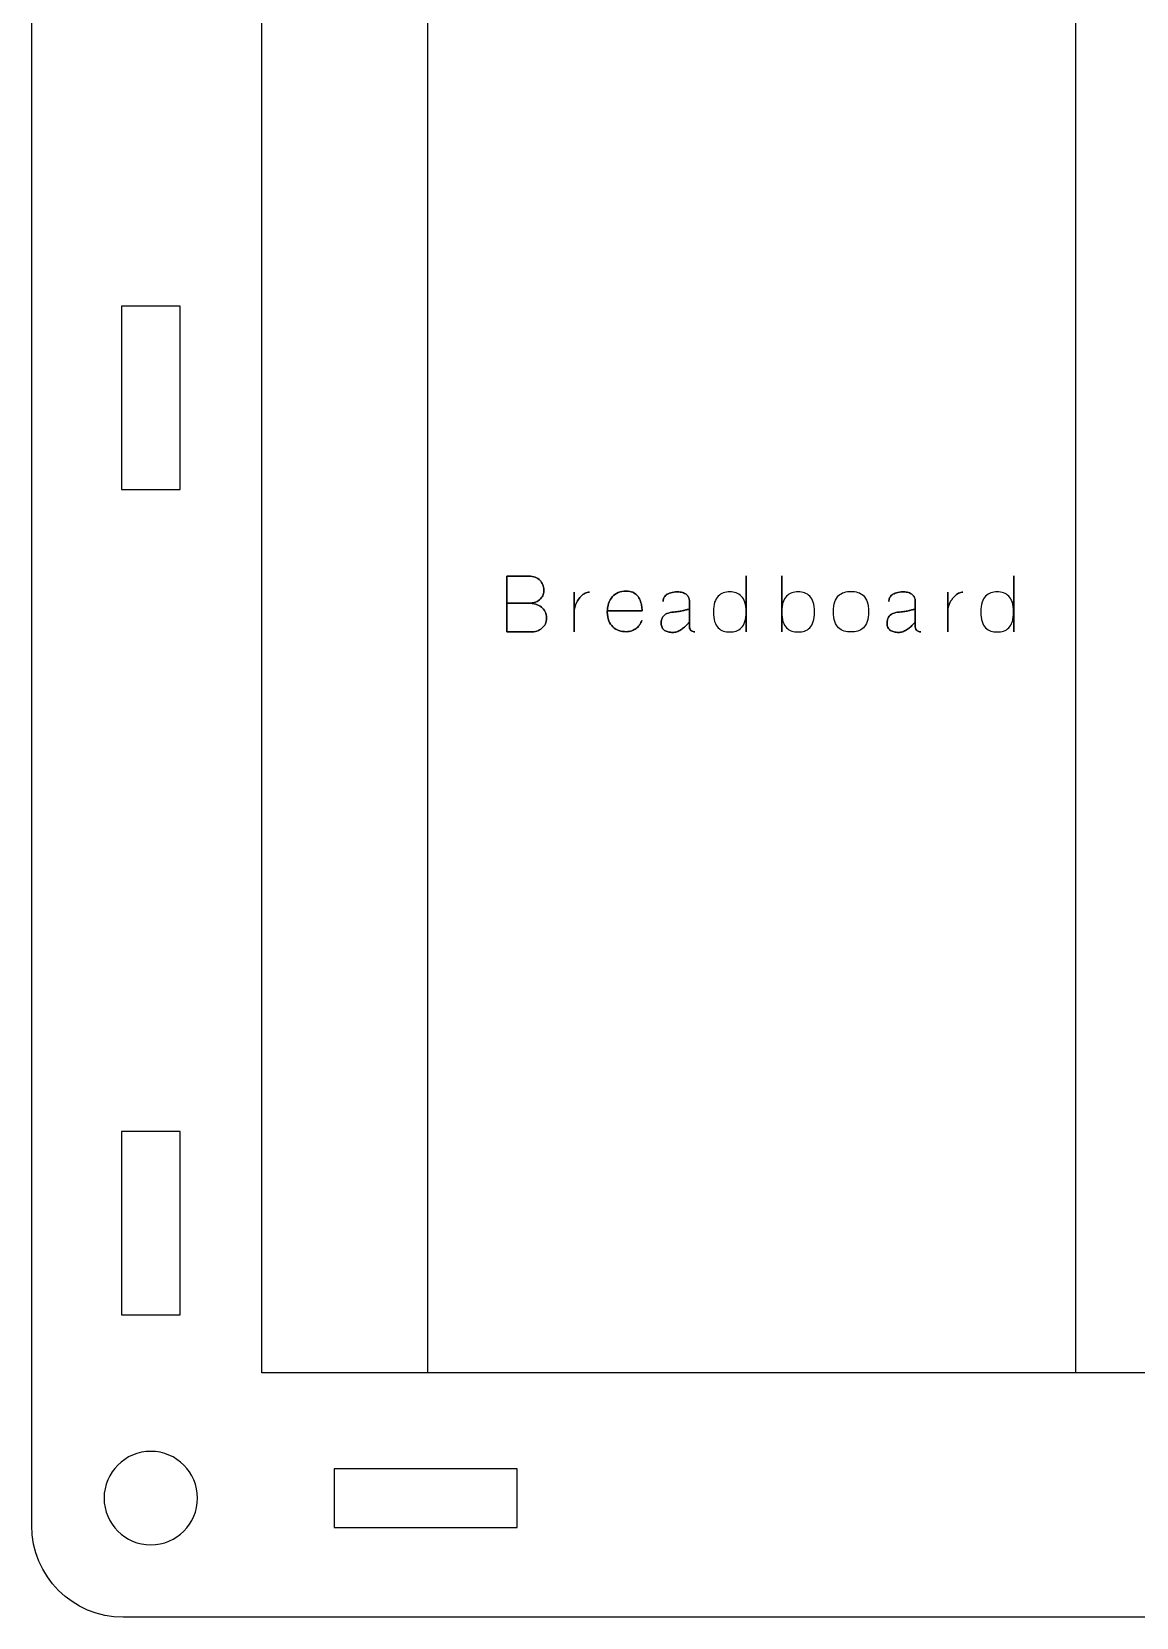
# Model space of a CAD drawing. Extents: x -1020 to 856, y -646 to 1108.
# Drawn here: x 328.5 to 388.8, y 835 to 921.5 of the extents above; entities that cross this region are included whole.
import ezdxf

# ---------------------------------------------------------------- set-up
doc = ezdxf.new("R2010")
doc.units = 0
doc.header["$MEASUREMENT"] = 0
doc.layers.add('LAYER_1', color=7, linetype='CONTINUOUS')

msp = doc.modelspace()

# ---------------------------------------------------------------- linework, layer by layer
at = {"layer": 'LAYER_1', "color": 250}
for points, knots in [([(581.5, 840), (581.5, 840), (581.5, 963), (581.5, 963), (581.5, 963), (581.5, 965.761), (579.261, 968), (576.5, 968), (576.5, 968), (576.5, 968), (333.5, 968), (333.5, 968), (333.5, 968), (330.739, 968), (328.5, 965.761), (328.5, 963), (328.5, 963), (328.5, 963), (328.5, 840), (328.5, 840), (328.5, 840), (328.5, 837.239), (330.739, 835), (333.5, 835), (333.5, 835), (333.5, 835), (576.5, 835), (576.5, 835), (576.5, 835), (579.261, 835), (581.5, 837.239), (581.5, 840)], [0, 0, 0, 0, 0.125, 0.125, 0.125, 0.125, 0.25, 0.25, 0.25, 0.25, 0.375, 0.375, 0.375, 0.375, 0.5, 0.5, 0.5, 0.5, 0.625, 0.625, 0.625, 0.625, 0.75, 0.75, 0.75, 0.75, 0.875, 0.875, 0.875, 0.875, 1, 1, 1, 1]), ([(333.4, 896.5), (333.4, 896.5), (333.4, 906.5), (333.4, 906.5), (333.4, 906.5), (333.4, 906.5), (336.6, 906.5), (336.6, 906.5), (336.6, 906.5), (336.6, 906.5), (336.6, 896.5), (336.6, 896.5), (336.6, 896.5), (336.6, 896.5), (333.4, 896.5), (333.4, 896.5)], [0, 0, 0, 0, 0.25, 0.25, 0.25, 0.25, 0.5, 0.5, 0.5, 0.5, 0.75, 0.75, 0.75, 0.75, 1, 1, 1, 1]), ([(333.4, 851.5), (333.4, 851.5), (333.4, 861.5), (333.4, 861.5), (333.4, 861.5), (333.4, 861.5), (336.6, 861.5), (336.6, 861.5), (336.6, 861.5), (336.6, 861.5), (336.6, 851.5), (336.6, 851.5), (336.6, 851.5), (336.6, 851.5), (333.4, 851.5), (333.4, 851.5)], [0, 0, 0, 0, 0.25, 0.25, 0.25, 0.25, 0.5, 0.5, 0.5, 0.5, 0.75, 0.75, 0.75, 0.75, 1, 1, 1, 1]), ([(335, 844.05), (336.4081, 844.05), (337.55, 842.9081), (337.55, 841.5), (337.55, 841.5), (337.55, 840.0919), (336.4081, 838.95), (335, 838.95), (335, 838.95), (333.5919, 838.95), (332.45, 840.0919), (332.45, 841.5), (332.45, 841.5), (332.45, 842.9081), (333.5919, 844.05), (335, 844.05)], [0, 0, 0, 0, 0.25, 0.25, 0.25, 0.25, 0.5, 0.5, 0.5, 0.5, 0.75, 0.75, 0.75, 0.75, 1, 1, 1, 1]), ([(345, 843.1), (345, 843.1), (355, 843.1), (355, 843.1), (355, 843.1), (355, 843.1), (355, 839.9), (355, 839.9), (355, 839.9), (355, 839.9), (345, 839.9), (345, 839.9), (345, 839.9), (345, 839.9), (345, 843.1), (345, 843.1)], [0, 0, 0, 0, 0.25, 0.25, 0.25, 0.25, 0.5, 0.5, 0.5, 0.5, 0.75, 0.75, 0.75, 0.75, 1, 1, 1, 1])]:
    msp.add_open_spline(points, degree=3, knots=knots, dxfattribs=at)
at = {"layer": 'LAYER_1', "color": 142}
for points, knots in [([(341.0512, 848.34), (341.0512, 848.34), (394.5066, 848.34), (394.5066, 848.34), (394.5066, 848.34), (394.5066, 848.34), (394.5066, 932.16), (394.5066, 932.16), (394.5066, 932.16), (394.5066, 932.16), (341.0512, 932.16), (341.0512, 932.16), (341.0512, 932.16), (341.0512, 932.16), (341.0512, 848.34), (341.0512, 848.34)], [0, 0, 0, 0, 0.25, 0.25, 0.25, 0.25, 0.5, 0.5, 0.5, 0.5, 0.75, 0.75, 0.75, 0.75, 1, 1, 1, 1]), ([(354.4332, 890.3066), (354.4332, 890.3066), (355.6058, 890.3066), (355.6058, 890.3066), (355.6058, 890.3066), (355.7582, 890.3073), (355.888, 890.3284), (355.9974, 890.3701), (355.9974, 890.3701), (356.1061, 890.411), (356.1942, 890.4667), (356.2627, 890.5366), (356.2627, 890.5366), (356.3311, 890.6064), (356.3805, 890.6854), (356.4116, 890.7729), (356.4116, 890.7729), (356.4419, 890.8597), (356.456, 890.95), (356.4525, 891.0431), (356.4525, 891.0431), (356.4482, 891.1363), (356.4285, 891.2266), (356.3932, 891.3148), (356.3932, 891.3148), (356.3586, 891.403), (356.3064, 891.4827), (356.238, 891.554), (356.238, 891.554), (356.1696, 891.6252), (356.0842, 891.6817), (355.9805, 891.7233), (355.9805, 891.7233), (355.8767, 891.7656), (355.7547, 891.7875), (355.6143, 891.7882), (355.6143, 891.7882), (355.6143, 891.7882), (354.4332, 891.7882), (354.4332, 891.7882), (354.4332, 891.7882), (354.4332, 891.7882), (354.4332, 888.736), (354.4332, 888.736), (354.4332, 888.736), (354.4332, 888.736), (355.7328, 888.736), (355.7328, 888.736), (355.7328, 888.736), (355.8542, 888.736), (355.9671, 888.7536), (356.0715, 888.7882), (356.0715, 888.7882), (356.1759, 888.8235), (356.2669, 888.8736), (356.3459, 888.9406), (356.3459, 888.9406), (356.4243, 889.0069), (356.4856, 889.0874), (356.5294, 889.1826), (356.5294, 889.1826), (356.5731, 889.2779), (356.5957, 889.3858), (356.5964, 889.5065), (356.5964, 889.5065), (356.5936, 889.6278), (356.5682, 889.7372), (356.5195, 889.8352), (356.5195, 889.8352), (356.4708, 889.9333), (356.4031, 890.0173), (356.3156, 890.0878), (356.3156, 890.0878), (356.2281, 890.1577), (356.1237, 890.212), (356.0037, 890.2494), (356.0037, 890.2494), (355.8838, 890.2868), (355.7512, 890.3058), (355.6058, 890.3066), (355.6058, 890.3066), (355.7512, 890.3058), (355.8838, 890.2868), (356.0037, 890.2494), (356.0037, 890.2494), (356.1237, 890.212), (356.2281, 890.1577), (356.3156, 890.0878), (356.3156, 890.0878), (356.4031, 890.0173), (356.4708, 889.9333), (356.5195, 889.8352), (356.5195, 889.8352), (356.5682, 889.7372), (356.5936, 889.6278), (356.5964, 889.5065), (356.5964, 889.5065), (356.5957, 889.3858), (356.5731, 889.2779), (356.5294, 889.1826), (356.5294, 889.1826), (356.4856, 889.0874), (356.4243, 889.0069), (356.3459, 888.9406), (356.3459, 888.9406), (356.2669, 888.8736), (356.1759, 888.8235), (356.0715, 888.7882), (356.0715, 888.7882), (355.9671, 888.7536), (355.8542, 888.736), (355.7328, 888.736), (355.7328, 888.736), (355.7328, 888.736), (354.4332, 888.736), (354.4332, 888.736), (354.4332, 888.736), (354.4332, 888.736), (354.4332, 891.7882), (354.4332, 891.7882), (354.4332, 891.7882), (354.4332, 891.7882), (355.6143, 891.7882), (355.6143, 891.7882), (355.6143, 891.7882), (355.7547, 891.7875), (355.8767, 891.7656), (355.9805, 891.7233), (355.9805, 891.7233), (356.0842, 891.6817), (356.1696, 891.6252), (356.238, 891.554), (356.238, 891.554), (356.3064, 891.4827), (356.3586, 891.403), (356.3932, 891.3148), (356.3932, 891.3148), (356.4285, 891.2266), (356.4482, 891.1363), (356.4525, 891.0431), (356.4525, 891.0431), (356.456, 890.95), (356.4419, 890.8597), (356.4116, 890.7729), (356.4116, 890.7729), (356.3805, 890.6854), (356.3311, 890.6064), (356.2627, 890.5366), (356.2627, 890.5366), (356.1942, 890.4667), (356.1061, 890.411), (355.9974, 890.3701), (355.9974, 890.3701), (355.888, 890.3284), (355.7582, 890.3073), (355.6058, 890.3066), (355.6058, 890.3066), (355.6058, 890.3066), (354.4332, 890.3066), (354.4332, 890.3066)], [0, 0, 0, 0, 0.025, 0.025, 0.025, 0.025, 0.05, 0.05, 0.05, 0.05, 0.075, 0.075, 0.075, 0.075, 0.1, 0.1, 0.1, 0.1, 0.125, 0.125, 0.125, 0.125, 0.15, 0.15, 0.15, 0.15, 0.175, 0.175, 0.175, 0.175, 0.2, 0.2, 0.2, 0.2, 0.225, 0.225, 0.225, 0.225, 0.25, 0.25, 0.25, 0.25, 0.275, 0.275, 0.275, 0.275, 0.3, 0.3, 0.3, 0.3, 0.325, 0.325, 0.325, 0.325, 0.35, 0.35, 0.35, 0.35, 0.375, 0.375, 0.375, 0.375, 0.4, 0.4, 0.4, 0.4, 0.425, 0.425, 0.425, 0.425, 0.45, 0.45, 0.45, 0.45, 0.475, 0.475, 0.475, 0.475, 0.5, 0.5, 0.5, 0.5, 0.525, 0.525, 0.525, 0.525, 0.55, 0.55, 0.55, 0.55, 0.575, 0.575, 0.575, 0.575, 0.6, 0.6, 0.6, 0.6, 0.625, 0.625, 0.625, 0.625, 0.65, 0.65, 0.65, 0.65, 0.675, 0.675, 0.675, 0.675, 0.7, 0.7, 0.7, 0.7, 0.725, 0.725, 0.725, 0.725, 0.75, 0.75, 0.75, 0.75, 0.775, 0.775, 0.775, 0.775, 0.8, 0.8, 0.8, 0.8, 0.825, 0.825, 0.825, 0.825, 0.85, 0.85, 0.85, 0.85, 0.875, 0.875, 0.875, 0.875, 0.9, 0.9, 0.9, 0.9, 0.925, 0.925, 0.925, 0.925, 0.95, 0.95, 0.95, 0.95, 0.975, 0.975, 0.975, 0.975, 1, 1, 1, 1]), ([(367.4929, 891.7967), (367.4929, 891.7967), (367.4929, 888.736), (367.4929, 888.736), (367.4929, 888.736), (367.4929, 888.736), (367.4929, 891.7967), (367.4929, 891.7967)], [0, 0, 0, 0, 0.5, 0.5, 0.5, 0.5, 1, 1, 1, 1]), ([(369.4275, 891.8009), (369.4275, 891.8009), (369.4275, 888.736), (369.4275, 888.736), (369.4275, 888.736), (369.4275, 888.736), (369.4275, 891.8009), (369.4275, 891.8009)], [0, 0, 0, 0, 0.5, 0.5, 0.5, 0.5, 1, 1, 1, 1]), ([(382.0893, 891.7967), (382.0893, 891.7967), (382.0893, 888.736), (382.0893, 888.736), (382.0893, 888.736), (382.0893, 888.736), (382.0893, 891.7967), (382.0893, 891.7967)], [0, 0, 0, 0, 0.5, 0.5, 0.5, 0.5, 1, 1, 1, 1]), ([(358.1077, 889.8451), (358.1056, 889.9432), (358.1204, 890.0427), (358.1514, 890.1429), (358.1514, 890.1429), (358.1825, 890.2431), (358.2255, 890.339), (358.2806, 890.4307), (358.2806, 890.4307), (358.3363, 890.5225), (358.3998, 890.6036), (358.4718, 890.6756), (358.4718, 890.6756), (358.543, 890.7475), (358.6192, 890.804), (358.6989, 890.8456), (358.6989, 890.8456), (358.7787, 890.8872), (358.8577, 890.9077), (358.9374, 890.9077), (358.9374, 890.9077), (358.8577, 890.9077), (358.7787, 890.8872), (358.6989, 890.8456), (358.6989, 890.8456), (358.6192, 890.804), (358.543, 890.7475), (358.4718, 890.6756), (358.4718, 890.6756), (358.3998, 890.6036), (358.3363, 890.5225), (358.2806, 890.4307), (358.2806, 890.4307), (358.2255, 890.339), (358.1825, 890.2431), (358.1514, 890.1429), (358.1514, 890.1429), (358.1204, 890.0427), (358.1056, 889.9432), (358.1077, 889.8451)], [0, 0, 0, 0, 0.1, 0.1, 0.1, 0.1, 0.2, 0.2, 0.2, 0.2, 0.3, 0.3, 0.3, 0.3, 0.4, 0.4, 0.4, 0.4, 0.5, 0.5, 0.5, 0.5, 0.6, 0.6, 0.6, 0.6, 0.7, 0.7, 0.7, 0.7, 0.8, 0.8, 0.8, 0.8, 0.9, 0.9, 0.9, 0.9, 1, 1, 1, 1]), ([(358.1077, 888.736), (358.1077, 888.736), (358.1077, 890.9077), (358.1077, 890.9077), (358.1077, 890.9077), (358.1077, 890.9077), (358.1077, 888.736), (358.1077, 888.736)], [0, 0, 0, 0, 0.5, 0.5, 0.5, 0.5, 1, 1, 1, 1]), ([(359.9153, 889.8959), (359.9153, 889.8959), (361.8076, 889.8959), (361.8076, 889.8959), (361.8076, 889.8959), (361.8083, 889.9912), (361.7999, 890.0878), (361.7829, 890.188), (361.7829, 890.188), (361.766, 890.2875), (361.7378, 890.3835), (361.699, 890.4759), (361.699, 890.4759), (361.6602, 890.5683), (361.6072, 890.6516), (361.5416, 890.7249), (361.5416, 890.7249), (361.4753, 890.799), (361.3935, 890.8576), (361.2961, 890.9006), (361.2961, 890.9006), (361.1987, 890.9437), (361.0823, 890.9662), (360.9483, 890.9669), (360.9483, 890.9669), (360.781, 890.9662), (360.6329, 890.9387), (360.5038, 890.8844), (360.5038, 890.8844), (360.3753, 890.8301), (360.2667, 890.7525), (360.1792, 890.6509), (360.1792, 890.6509), (360.091, 890.55), (360.024, 890.4279), (359.9788, 890.2868), (359.9788, 890.2868), (359.9337, 890.145), (359.9111, 889.9862), (359.9111, 889.8113), (359.9111, 889.8113), (359.9118, 889.6356), (359.94, 889.4804), (359.9936, 889.347), (359.9936, 889.347), (360.048, 889.2137), (360.1228, 889.1015), (360.2187, 889.0126), (360.2187, 889.0126), (360.314, 888.923), (360.424, 888.8559), (360.5489, 888.8122), (360.5489, 888.8122), (360.6731, 888.7685), (360.8064, 888.7487), (360.9483, 888.7529), (360.9483, 888.7529), (361.0618, 888.7572), (361.1627, 888.7755), (361.2509, 888.808), (361.2509, 888.808), (361.3391, 888.8411), (361.416, 888.882), (361.4817, 888.9314), (361.4817, 888.9314), (361.5466, 888.9808), (361.6009, 889.033), (361.6446, 889.0881), (361.6446, 889.0881), (361.6884, 889.1431), (361.7222, 889.1953), (361.7462, 889.2447), (361.7462, 889.2447), (361.7702, 889.2934), (361.785, 889.3343), (361.7907, 889.3668), (361.7907, 889.3668), (361.785, 889.3343), (361.7702, 889.2934), (361.7462, 889.2447), (361.7462, 889.2447), (361.7222, 889.1953), (361.6884, 889.1431), (361.6446, 889.0881), (361.6446, 889.0881), (361.6009, 889.033), (361.5466, 888.9808), (361.4817, 888.9314), (361.4817, 888.9314), (361.416, 888.882), (361.3391, 888.8411), (361.2509, 888.808), (361.2509, 888.808), (361.1627, 888.7755), (361.0618, 888.7572), (360.9483, 888.7529), (360.9483, 888.7529), (360.8064, 888.7487), (360.6731, 888.7685), (360.5489, 888.8122), (360.5489, 888.8122), (360.424, 888.8559), (360.314, 888.923), (360.2187, 889.0126), (360.2187, 889.0126), (360.1228, 889.1015), (360.048, 889.2137), (359.9936, 889.347), (359.9936, 889.347), (359.94, 889.4804), (359.9118, 889.6356), (359.9111, 889.8113), (359.9111, 889.8113), (359.9111, 889.9862), (359.9337, 890.145), (359.9788, 890.2868), (359.9788, 890.2868), (360.024, 890.4279), (360.091, 890.55), (360.1792, 890.6509), (360.1792, 890.6509), (360.2667, 890.7525), (360.3753, 890.8301), (360.5038, 890.8844), (360.5038, 890.8844), (360.6329, 890.9387), (360.781, 890.9662), (360.9483, 890.9669), (360.9483, 890.9669), (361.0823, 890.9662), (361.1987, 890.9437), (361.2961, 890.9006), (361.2961, 890.9006), (361.3935, 890.8576), (361.4753, 890.799), (361.5416, 890.7249), (361.5416, 890.7249), (361.6072, 890.6516), (361.6602, 890.5683), (361.699, 890.4759), (361.699, 890.4759), (361.7378, 890.3835), (361.766, 890.2875), (361.7829, 890.188), (361.7829, 890.188), (361.7999, 890.0878), (361.8083, 889.9912), (361.8076, 889.8959), (361.8076, 889.8959), (361.8076, 889.8959), (359.9153, 889.8959), (359.9153, 889.8959)], [0, 0, 0, 0, 0.0263158, 0.0263158, 0.0263158, 0.0263158, 0.0526316, 0.0526316, 0.0526316, 0.0526316, 0.0789474, 0.0789474, 0.0789474, 0.0789474, 0.1052632, 0.1052632, 0.1052632, 0.1052632, 0.1315789, 0.1315789, 0.1315789, 0.1315789, 0.1578947, 0.1578947, 0.1578947, 0.1578947, 0.1842105, 0.1842105, 0.1842105, 0.1842105, 0.2105263, 0.2105263, 0.2105263, 0.2105263, 0.2368421, 0.2368421, 0.2368421, 0.2368421, 0.2631579, 0.2631579, 0.2631579, 0.2631579, 0.2894737, 0.2894737, 0.2894737, 0.2894737, 0.3157895, 0.3157895, 0.3157895, 0.3157895, 0.3421053, 0.3421053, 0.3421053, 0.3421053, 0.3684211, 0.3684211, 0.3684211, 0.3684211, 0.3947368, 0.3947368, 0.3947368, 0.3947368, 0.4210526, 0.4210526, 0.4210526, 0.4210526, 0.4473684, 0.4473684, 0.4473684, 0.4473684, 0.4736842, 0.4736842, 0.4736842, 0.4736842, 0.5, 0.5, 0.5, 0.5, 0.5263158, 0.5263158, 0.5263158, 0.5263158, 0.5526316, 0.5526316, 0.5526316, 0.5526316, 0.5789474, 0.5789474, 0.5789474, 0.5789474, 0.6052632, 0.6052632, 0.6052632, 0.6052632, 0.6315789, 0.6315789, 0.6315789, 0.6315789, 0.6578947, 0.6578947, 0.6578947, 0.6578947, 0.6842105, 0.6842105, 0.6842105, 0.6842105, 0.7105263, 0.7105263, 0.7105263, 0.7105263, 0.7368421, 0.7368421, 0.7368421, 0.7368421, 0.7631579, 0.7631579, 0.7631579, 0.7631579, 0.7894737, 0.7894737, 0.7894737, 0.7894737, 0.8157895, 0.8157895, 0.8157895, 0.8157895, 0.8421053, 0.8421053, 0.8421053, 0.8421053, 0.8684211, 0.8684211, 0.8684211, 0.8684211, 0.8947368, 0.8947368, 0.8947368, 0.8947368, 0.9210526, 0.9210526, 0.9210526, 0.9210526, 0.9473684, 0.9473684, 0.9473684, 0.9473684, 0.9736842, 0.9736842, 0.9736842, 0.9736842, 1, 1, 1, 1]), ([(364.6947, 888.736), (364.694, 888.736), (364.6834, 888.7374), (364.6636, 888.7402), (364.6636, 888.7402), (364.6432, 888.7431), (364.6185, 888.7501), (364.5888, 888.76), (364.5888, 888.76), (364.5592, 888.7699), (364.5296, 888.7847), (364.5, 888.8044), (364.5, 888.8044), (364.4703, 888.8249), (364.4456, 888.8517), (364.4252, 888.8849), (364.4252, 888.8849), (364.4054, 888.9187), (364.3948, 888.9604), (364.3941, 889.0112), (364.3941, 889.0112), (364.3941, 889.0112), (364.3941, 890.4039), (364.3941, 890.4039), (364.3941, 890.4039), (364.3948, 890.4399), (364.3899, 890.4808), (364.38, 890.526), (364.38, 890.526), (364.3708, 890.5711), (364.3525, 890.6163), (364.3264, 890.6629), (364.3264, 890.6629), (364.3003, 890.7087), (364.2622, 890.7511), (364.2128, 890.7899), (364.2128, 890.7899), (364.1641, 890.8287), (364.0999, 890.8597), (364.0216, 890.8837), (364.0216, 890.8837), (363.9433, 890.9077), (363.8473, 890.9197), (363.7337, 890.9204), (363.7337, 890.9204), (363.5912, 890.9197), (363.4698, 890.9049), (363.3704, 890.8759), (363.3704, 890.8759), (363.2702, 890.847), (363.1897, 890.8075), (363.1277, 890.7581), (363.1277, 890.7581), (363.0663, 890.708), (363.0211, 890.6523), (362.9929, 890.5902), (362.9929, 890.5902), (362.964, 890.5274), (362.9499, 890.4625), (362.9506, 890.3955), (362.9506, 890.3955), (362.9499, 890.4625), (362.964, 890.5274), (362.9929, 890.5902), (362.9929, 890.5902), (363.0211, 890.6523), (363.0663, 890.708), (363.1277, 890.7581), (363.1277, 890.7581), (363.1897, 890.8075), (363.2702, 890.847), (363.3704, 890.8759), (363.3704, 890.8759), (363.4698, 890.9049), (363.5912, 890.9197), (363.7337, 890.9204), (363.7337, 890.9204), (363.8473, 890.9197), (363.9433, 890.9077), (364.0216, 890.8837), (364.0216, 890.8837), (364.0999, 890.8597), (364.1641, 890.8287), (364.2128, 890.7899), (364.2128, 890.7899), (364.2622, 890.7511), (364.3003, 890.7087), (364.3264, 890.6629), (364.3264, 890.6629), (364.3525, 890.6163), (364.3708, 890.5711), (364.38, 890.526), (364.38, 890.526), (364.3899, 890.4808), (364.3948, 890.4399), (364.3941, 890.4039), (364.3941, 890.4039), (364.3941, 890.4039), (364.3941, 889.0112), (364.3941, 889.0112), (364.3941, 889.0112), (364.3948, 888.9604), (364.4054, 888.9187), (364.4252, 888.8849), (364.4252, 888.8849), (364.4456, 888.8517), (364.4703, 888.8249), (364.5, 888.8044), (364.5, 888.8044), (364.5296, 888.7847), (364.5592, 888.7699), (364.5888, 888.76), (364.5888, 888.76), (364.6185, 888.7501), (364.6432, 888.7431), (364.6636, 888.7402), (364.6636, 888.7402), (364.6834, 888.7374), (364.694, 888.736), (364.6947, 888.736)], [0, 0, 0, 0, 0.0333333, 0.0333333, 0.0333333, 0.0333333, 0.0666667, 0.0666667, 0.0666667, 0.0666667, 0.1, 0.1, 0.1, 0.1, 0.1333333, 0.1333333, 0.1333333, 0.1333333, 0.1666667, 0.1666667, 0.1666667, 0.1666667, 0.2, 0.2, 0.2, 0.2, 0.2333333, 0.2333333, 0.2333333, 0.2333333, 0.2666667, 0.2666667, 0.2666667, 0.2666667, 0.3, 0.3, 0.3, 0.3, 0.3333333, 0.3333333, 0.3333333, 0.3333333, 0.3666667, 0.3666667, 0.3666667, 0.3666667, 0.4, 0.4, 0.4, 0.4, 0.4333333, 0.4333333, 0.4333333, 0.4333333, 0.4666667, 0.4666667, 0.4666667, 0.4666667, 0.5, 0.5, 0.5, 0.5, 0.5333333, 0.5333333, 0.5333333, 0.5333333, 0.5666667, 0.5666667, 0.5666667, 0.5666667, 0.6, 0.6, 0.6, 0.6, 0.6333333, 0.6333333, 0.6333333, 0.6333333, 0.6666667, 0.6666667, 0.6666667, 0.6666667, 0.7, 0.7, 0.7, 0.7, 0.7333333, 0.7333333, 0.7333333, 0.7333333, 0.7666667, 0.7666667, 0.7666667, 0.7666667, 0.8, 0.8, 0.8, 0.8, 0.8333333, 0.8333333, 0.8333333, 0.8333333, 0.8666667, 0.8666667, 0.8666667, 0.8666667, 0.9, 0.9, 0.9, 0.9, 0.9333333, 0.9333333, 0.9333333, 0.9333333, 0.9666667, 0.9666667, 0.9666667, 0.9666667, 1, 1, 1, 1]), ([(366.5912, 890.9204), (366.7147, 890.9211), (366.8304, 890.9042), (366.9384, 890.8689), (366.9384, 890.8689), (367.0463, 890.8336), (367.1416, 890.7743), (367.2241, 890.6918), (367.2241, 890.6918), (367.3067, 890.6092), (367.3709, 890.4971), (367.4174, 890.3559), (367.4174, 890.3559), (367.464, 890.2148), (367.488, 890.0392), (367.4887, 889.8282), (367.4887, 889.8282), (367.488, 889.6172), (367.464, 889.4416), (367.4174, 889.3004), (367.4174, 889.3004), (367.3709, 889.1593), (367.3067, 889.0471), (367.2241, 888.9646), (367.2241, 888.9646), (367.1416, 888.882), (367.0463, 888.8228), (366.9384, 888.7875), (366.9384, 888.7875), (366.8304, 888.7522), (366.7147, 888.7353), (366.5912, 888.736), (366.5912, 888.736), (366.4678, 888.7353), (366.352, 888.7522), (366.2448, 888.7875), (366.2448, 888.7875), (366.1368, 888.8228), (366.0423, 888.882), (365.9605, 888.9646), (365.9605, 888.9646), (365.8786, 889.0471), (365.8144, 889.1593), (365.7686, 889.3004), (365.7686, 889.3004), (365.722, 889.4416), (365.6987, 889.6172), (365.698, 889.8282), (365.698, 889.8282), (365.6987, 890.0392), (365.722, 890.2148), (365.7686, 890.3559), (365.7686, 890.3559), (365.8144, 890.4971), (365.8786, 890.6092), (365.9605, 890.6918), (365.9605, 890.6918), (366.0423, 890.7743), (366.1368, 890.8336), (366.2448, 890.8689), (366.2448, 890.8689), (366.352, 890.9042), (366.4678, 890.9211), (366.5912, 890.9204)], [0, 0, 0, 0, 0.0625, 0.0625, 0.0625, 0.0625, 0.125, 0.125, 0.125, 0.125, 0.1875, 0.1875, 0.1875, 0.1875, 0.25, 0.25, 0.25, 0.25, 0.3125, 0.3125, 0.3125, 0.3125, 0.375, 0.375, 0.375, 0.375, 0.4375, 0.4375, 0.4375, 0.4375, 0.5, 0.5, 0.5, 0.5, 0.5625, 0.5625, 0.5625, 0.5625, 0.625, 0.625, 0.625, 0.625, 0.6875, 0.6875, 0.6875, 0.6875, 0.75, 0.75, 0.75, 0.75, 0.8125, 0.8125, 0.8125, 0.8125, 0.875, 0.875, 0.875, 0.875, 0.9375, 0.9375, 0.9375, 0.9375, 1, 1, 1, 1]), ([(366.5912, 890.9204), (366.7147, 890.9211), (366.8304, 890.9042), (366.9384, 890.8689), (366.9384, 890.8689), (367.0463, 890.8336), (367.1416, 890.7743), (367.2241, 890.6918), (367.2241, 890.6918), (367.3067, 890.6092), (367.3709, 890.4971), (367.4174, 890.3559), (367.4174, 890.3559), (367.464, 890.2148), (367.488, 890.0392), (367.4887, 889.8282), (367.4887, 889.8282), (367.488, 889.6172), (367.464, 889.4416), (367.4174, 889.3004), (367.4174, 889.3004), (367.3709, 889.1593), (367.3067, 889.0471), (367.2241, 888.9646), (367.2241, 888.9646), (367.1416, 888.882), (367.0463, 888.8228), (366.9384, 888.7875), (366.9384, 888.7875), (366.8304, 888.7522), (366.7147, 888.7353), (366.5912, 888.736), (366.5912, 888.736), (366.4678, 888.7353), (366.352, 888.7522), (366.2448, 888.7875), (366.2448, 888.7875), (366.1368, 888.8228), (366.0423, 888.882), (365.9605, 888.9646), (365.9605, 888.9646), (365.8786, 889.0471), (365.8144, 889.1593), (365.7686, 889.3004), (365.7686, 889.3004), (365.722, 889.4416), (365.6987, 889.6172), (365.698, 889.8282), (365.698, 889.8282), (365.6987, 890.0392), (365.722, 890.2148), (365.7686, 890.3559), (365.7686, 890.3559), (365.8144, 890.4971), (365.8786, 890.6092), (365.9605, 890.6918), (365.9605, 890.6918), (366.0423, 890.7743), (366.1368, 890.8336), (366.2448, 890.8689), (366.2448, 890.8689), (366.352, 890.9042), (366.4678, 890.9211), (366.5912, 890.9204)], [0, 0, 0, 0, 0.0625, 0.0625, 0.0625, 0.0625, 0.125, 0.125, 0.125, 0.125, 0.1875, 0.1875, 0.1875, 0.1875, 0.25, 0.25, 0.25, 0.25, 0.3125, 0.3125, 0.3125, 0.3125, 0.375, 0.375, 0.375, 0.375, 0.4375, 0.4375, 0.4375, 0.4375, 0.5, 0.5, 0.5, 0.5, 0.5625, 0.5625, 0.5625, 0.5625, 0.625, 0.625, 0.625, 0.625, 0.6875, 0.6875, 0.6875, 0.6875, 0.75, 0.75, 0.75, 0.75, 0.8125, 0.8125, 0.8125, 0.8125, 0.875, 0.875, 0.875, 0.875, 0.9375, 0.9375, 0.9375, 0.9375, 1, 1, 1, 1]), ([(370.325, 890.9204), (370.4498, 890.9211), (370.5663, 890.9042), (370.6742, 890.8696), (370.6742, 890.8696), (370.7821, 890.8343), (370.8774, 890.7757), (370.9592, 890.6932), (370.9592, 890.6932), (371.0418, 890.6106), (371.1053, 890.4992), (371.1519, 890.3581), (371.1519, 890.3581), (371.1984, 890.2162), (371.2217, 890.0399), (371.2224, 889.8282), (371.2224, 889.8282), (371.2217, 889.6172), (371.1984, 889.4416), (371.1519, 889.3004), (371.1519, 889.3004), (371.1053, 889.1593), (371.0418, 889.0471), (370.9592, 888.9646), (370.9592, 888.9646), (370.8774, 888.882), (370.7821, 888.8228), (370.6742, 888.7875), (370.6742, 888.7875), (370.5663, 888.7522), (370.4498, 888.7353), (370.325, 888.736), (370.325, 888.736), (370.2001, 888.7353), (370.0837, 888.7522), (369.9757, 888.7875), (369.9757, 888.7875), (369.8678, 888.8228), (369.7725, 888.882), (369.6907, 888.9646), (369.6907, 888.9646), (369.6081, 889.0471), (369.5446, 889.1593), (369.498, 889.3004), (369.498, 889.3004), (369.4515, 889.4416), (369.4282, 889.6172), (369.4275, 889.8282), (369.4275, 889.8282), (369.4282, 890.0399), (369.4515, 890.2162), (369.498, 890.3581), (369.498, 890.3581), (369.5446, 890.4992), (369.6081, 890.6106), (369.6907, 890.6932), (369.6907, 890.6932), (369.7725, 890.7757), (369.8678, 890.8343), (369.9757, 890.8696), (369.9757, 890.8696), (370.0837, 890.9042), (370.2001, 890.9211), (370.325, 890.9204)], [0, 0, 0, 0, 0.0625, 0.0625, 0.0625, 0.0625, 0.125, 0.125, 0.125, 0.125, 0.1875, 0.1875, 0.1875, 0.1875, 0.25, 0.25, 0.25, 0.25, 0.3125, 0.3125, 0.3125, 0.3125, 0.375, 0.375, 0.375, 0.375, 0.4375, 0.4375, 0.4375, 0.4375, 0.5, 0.5, 0.5, 0.5, 0.5625, 0.5625, 0.5625, 0.5625, 0.625, 0.625, 0.625, 0.625, 0.6875, 0.6875, 0.6875, 0.6875, 0.75, 0.75, 0.75, 0.75, 0.8125, 0.8125, 0.8125, 0.8125, 0.875, 0.875, 0.875, 0.875, 0.9375, 0.9375, 0.9375, 0.9375, 1, 1, 1, 1]), ([(370.325, 890.9204), (370.4498, 890.9211), (370.5663, 890.9042), (370.6742, 890.8696), (370.6742, 890.8696), (370.7821, 890.8343), (370.8774, 890.7757), (370.9592, 890.6932), (370.9592, 890.6932), (371.0418, 890.6106), (371.1053, 890.4992), (371.1519, 890.3581), (371.1519, 890.3581), (371.1984, 890.2162), (371.2217, 890.0399), (371.2224, 889.8282), (371.2224, 889.8282), (371.2217, 889.6172), (371.1984, 889.4416), (371.1519, 889.3004), (371.1519, 889.3004), (371.1053, 889.1593), (371.0418, 889.0471), (370.9592, 888.9646), (370.9592, 888.9646), (370.8774, 888.882), (370.7821, 888.8228), (370.6742, 888.7875), (370.6742, 888.7875), (370.5663, 888.7522), (370.4498, 888.7353), (370.325, 888.736), (370.325, 888.736), (370.2001, 888.7353), (370.0837, 888.7522), (369.9757, 888.7875), (369.9757, 888.7875), (369.8678, 888.8228), (369.7725, 888.882), (369.6907, 888.9646), (369.6907, 888.9646), (369.6081, 889.0471), (369.5446, 889.1593), (369.498, 889.3004), (369.498, 889.3004), (369.4515, 889.4416), (369.4282, 889.6172), (369.4275, 889.8282), (369.4275, 889.8282), (369.4282, 890.0399), (369.4515, 890.2162), (369.498, 890.3581), (369.498, 890.3581), (369.5446, 890.4992), (369.6081, 890.6106), (369.6907, 890.6932), (369.6907, 890.6932), (369.7725, 890.7757), (369.8678, 890.8343), (369.9757, 890.8696), (369.9757, 890.8696), (370.0837, 890.9042), (370.2001, 890.9211), (370.325, 890.9204)], [0, 0, 0, 0, 0.0625, 0.0625, 0.0625, 0.0625, 0.125, 0.125, 0.125, 0.125, 0.1875, 0.1875, 0.1875, 0.1875, 0.25, 0.25, 0.25, 0.25, 0.3125, 0.3125, 0.3125, 0.3125, 0.375, 0.375, 0.375, 0.375, 0.4375, 0.4375, 0.4375, 0.4375, 0.5, 0.5, 0.5, 0.5, 0.5625, 0.5625, 0.5625, 0.5625, 0.625, 0.625, 0.625, 0.625, 0.6875, 0.6875, 0.6875, 0.6875, 0.75, 0.75, 0.75, 0.75, 0.8125, 0.8125, 0.8125, 0.8125, 0.875, 0.875, 0.875, 0.875, 0.9375, 0.9375, 0.9375, 0.9375, 1, 1, 1, 1]), ([(373.2079, 888.736), (373.3412, 888.7353), (373.4654, 888.7522), (373.5811, 888.7882), (373.5811, 888.7882), (373.6968, 888.8242), (373.7991, 888.8842), (373.8866, 888.9681), (373.8866, 888.9681), (373.9748, 889.0521), (374.0432, 889.1657), (374.0933, 889.3096), (374.0933, 889.3096), (374.1427, 889.4528), (374.1681, 889.6313), (374.1688, 889.8451), (374.1688, 889.8451), (374.1681, 890.0582), (374.1427, 890.236), (374.0933, 890.3785), (374.0933, 890.3785), (374.0432, 890.521), (373.9748, 890.6346), (373.8866, 890.7186), (373.8866, 890.7186), (373.7991, 890.8019), (373.6968, 890.8618), (373.5811, 890.8978), (373.5811, 890.8978), (373.4654, 890.9338), (373.3412, 890.9507), (373.2079, 890.95), (373.2079, 890.95), (373.0759, 890.9507), (372.9517, 890.9338), (372.836, 890.8978), (372.836, 890.8978), (372.7203, 890.8618), (372.6187, 890.8019), (372.5305, 890.7186), (372.5305, 890.7186), (372.4423, 890.6346), (372.3732, 890.521), (372.3231, 890.3785), (372.3231, 890.3785), (372.273, 890.236), (372.2476, 890.0582), (372.2469, 889.8451), (372.2469, 889.8451), (372.2476, 889.6313), (372.273, 889.4528), (372.3231, 889.3096), (372.3231, 889.3096), (372.3732, 889.1657), (372.4423, 889.0521), (372.5305, 888.9681), (372.5305, 888.9681), (372.6187, 888.8842), (372.7203, 888.8242), (372.836, 888.7882), (372.836, 888.7882), (372.9517, 888.7522), (373.0759, 888.7353), (373.2079, 888.736)], [0, 0, 0, 0, 0.0625, 0.0625, 0.0625, 0.0625, 0.125, 0.125, 0.125, 0.125, 0.1875, 0.1875, 0.1875, 0.1875, 0.25, 0.25, 0.25, 0.25, 0.3125, 0.3125, 0.3125, 0.3125, 0.375, 0.375, 0.375, 0.375, 0.4375, 0.4375, 0.4375, 0.4375, 0.5, 0.5, 0.5, 0.5, 0.5625, 0.5625, 0.5625, 0.5625, 0.625, 0.625, 0.625, 0.625, 0.6875, 0.6875, 0.6875, 0.6875, 0.75, 0.75, 0.75, 0.75, 0.8125, 0.8125, 0.8125, 0.8125, 0.875, 0.875, 0.875, 0.875, 0.9375, 0.9375, 0.9375, 0.9375, 1, 1, 1, 1]), ([(373.2079, 888.736), (373.3412, 888.7353), (373.4654, 888.7522), (373.5811, 888.7882), (373.5811, 888.7882), (373.6968, 888.8242), (373.7991, 888.8842), (373.8866, 888.9681), (373.8866, 888.9681), (373.9748, 889.0521), (374.0432, 889.1657), (374.0933, 889.3096), (374.0933, 889.3096), (374.1427, 889.4528), (374.1681, 889.6313), (374.1688, 889.8451), (374.1688, 889.8451), (374.1681, 890.0582), (374.1427, 890.236), (374.0933, 890.3785), (374.0933, 890.3785), (374.0432, 890.521), (373.9748, 890.6346), (373.8866, 890.7186), (373.8866, 890.7186), (373.7991, 890.8019), (373.6968, 890.8618), (373.5811, 890.8978), (373.5811, 890.8978), (373.4654, 890.9338), (373.3412, 890.9507), (373.2079, 890.95), (373.2079, 890.95), (373.0759, 890.9507), (372.9517, 890.9338), (372.836, 890.8978), (372.836, 890.8978), (372.7203, 890.8618), (372.6187, 890.8019), (372.5305, 890.7186), (372.5305, 890.7186), (372.4423, 890.6346), (372.3732, 890.521), (372.3231, 890.3785), (372.3231, 890.3785), (372.273, 890.236), (372.2476, 890.0582), (372.2469, 889.8451), (372.2469, 889.8451), (372.2476, 889.6313), (372.273, 889.4528), (372.3231, 889.3096), (372.3231, 889.3096), (372.3732, 889.1657), (372.4423, 889.0521), (372.5305, 888.9681), (372.5305, 888.9681), (372.6187, 888.8842), (372.7203, 888.8242), (372.836, 888.7882), (372.836, 888.7882), (372.9517, 888.7522), (373.0759, 888.7353), (373.2079, 888.736)], [0, 0, 0, 0, 0.0625, 0.0625, 0.0625, 0.0625, 0.125, 0.125, 0.125, 0.125, 0.1875, 0.1875, 0.1875, 0.1875, 0.25, 0.25, 0.25, 0.25, 0.3125, 0.3125, 0.3125, 0.3125, 0.375, 0.375, 0.375, 0.375, 0.4375, 0.4375, 0.4375, 0.4375, 0.5, 0.5, 0.5, 0.5, 0.5625, 0.5625, 0.5625, 0.5625, 0.625, 0.625, 0.625, 0.625, 0.6875, 0.6875, 0.6875, 0.6875, 0.75, 0.75, 0.75, 0.75, 0.8125, 0.8125, 0.8125, 0.8125, 0.875, 0.875, 0.875, 0.875, 0.9375, 0.9375, 0.9375, 0.9375, 1, 1, 1, 1]), ([(377.0178, 888.736), (377.0171, 888.736), (377.0065, 888.7374), (376.9867, 888.7402), (376.9867, 888.7402), (376.9663, 888.7431), (376.9416, 888.7501), (376.9119, 888.76), (376.9119, 888.76), (376.8823, 888.7699), (376.8527, 888.7847), (376.8231, 888.8044), (376.8231, 888.8044), (376.7934, 888.8249), (376.7687, 888.8517), (376.7483, 888.8849), (376.7483, 888.8849), (376.7285, 888.9187), (376.7179, 888.9604), (376.7172, 889.0112), (376.7172, 889.0112), (376.7172, 889.0112), (376.7172, 890.4039), (376.7172, 890.4039), (376.7172, 890.4039), (376.7179, 890.4399), (376.713, 890.4808), (376.7031, 890.526), (376.7031, 890.526), (376.6939, 890.5711), (376.6756, 890.6163), (376.6495, 890.6629), (376.6495, 890.6629), (376.6234, 890.7087), (376.5853, 890.7511), (376.5359, 890.7899), (376.5359, 890.7899), (376.4872, 890.8287), (376.423, 890.8597), (376.3447, 890.8837), (376.3447, 890.8837), (376.2664, 890.9077), (376.1704, 890.9197), (376.0568, 890.9204), (376.0568, 890.9204), (375.9143, 890.9197), (375.7929, 890.9049), (375.6935, 890.8759), (375.6935, 890.8759), (375.5933, 890.847), (375.5128, 890.8075), (375.4508, 890.7581), (375.4508, 890.7581), (375.3894, 890.708), (375.3442, 890.6523), (375.316, 890.5902), (375.316, 890.5902), (375.2871, 890.5274), (375.273, 890.4625), (375.2737, 890.3955), (375.2737, 890.3955), (375.273, 890.4625), (375.2871, 890.5274), (375.316, 890.5902), (375.316, 890.5902), (375.3442, 890.6523), (375.3894, 890.708), (375.4508, 890.7581), (375.4508, 890.7581), (375.5128, 890.8075), (375.5933, 890.847), (375.6935, 890.8759), (375.6935, 890.8759), (375.7929, 890.9049), (375.9143, 890.9197), (376.0568, 890.9204), (376.0568, 890.9204), (376.1704, 890.9197), (376.2664, 890.9077), (376.3447, 890.8837), (376.3447, 890.8837), (376.423, 890.8597), (376.4872, 890.8287), (376.5359, 890.7899), (376.5359, 890.7899), (376.5853, 890.7511), (376.6234, 890.7087), (376.6495, 890.6629), (376.6495, 890.6629), (376.6756, 890.6163), (376.6939, 890.5711), (376.7031, 890.526), (376.7031, 890.526), (376.713, 890.4808), (376.7179, 890.4399), (376.7172, 890.4039), (376.7172, 890.4039), (376.7172, 890.4039), (376.7172, 889.0112), (376.7172, 889.0112), (376.7172, 889.0112), (376.7179, 888.9604), (376.7285, 888.9187), (376.7483, 888.8849), (376.7483, 888.8849), (376.7687, 888.8517), (376.7934, 888.8249), (376.8231, 888.8044), (376.8231, 888.8044), (376.8527, 888.7847), (376.8823, 888.7699), (376.9119, 888.76), (376.9119, 888.76), (376.9416, 888.7501), (376.9663, 888.7431), (376.9867, 888.7402), (376.9867, 888.7402), (377.0065, 888.7374), (377.0171, 888.736), (377.0178, 888.736)], [0, 0, 0, 0, 0.0333333, 0.0333333, 0.0333333, 0.0333333, 0.0666667, 0.0666667, 0.0666667, 0.0666667, 0.1, 0.1, 0.1, 0.1, 0.1333333, 0.1333333, 0.1333333, 0.1333333, 0.1666667, 0.1666667, 0.1666667, 0.1666667, 0.2, 0.2, 0.2, 0.2, 0.2333333, 0.2333333, 0.2333333, 0.2333333, 0.2666667, 0.2666667, 0.2666667, 0.2666667, 0.3, 0.3, 0.3, 0.3, 0.3333333, 0.3333333, 0.3333333, 0.3333333, 0.3666667, 0.3666667, 0.3666667, 0.3666667, 0.4, 0.4, 0.4, 0.4, 0.4333333, 0.4333333, 0.4333333, 0.4333333, 0.4666667, 0.4666667, 0.4666667, 0.4666667, 0.5, 0.5, 0.5, 0.5, 0.5333333, 0.5333333, 0.5333333, 0.5333333, 0.5666667, 0.5666667, 0.5666667, 0.5666667, 0.6, 0.6, 0.6, 0.6, 0.6333333, 0.6333333, 0.6333333, 0.6333333, 0.6666667, 0.6666667, 0.6666667, 0.6666667, 0.7, 0.7, 0.7, 0.7, 0.7333333, 0.7333333, 0.7333333, 0.7333333, 0.7666667, 0.7666667, 0.7666667, 0.7666667, 0.8, 0.8, 0.8, 0.8, 0.8333333, 0.8333333, 0.8333333, 0.8333333, 0.8666667, 0.8666667, 0.8666667, 0.8666667, 0.9, 0.9, 0.9, 0.9, 0.9333333, 0.9333333, 0.9333333, 0.9333333, 0.9666667, 0.9666667, 0.9666667, 0.9666667, 1, 1, 1, 1]), ([(378.491, 889.8451), (378.4889, 889.9432), (378.5037, 890.0427), (378.5347, 890.1429), (378.5347, 890.1429), (378.5658, 890.2431), (378.6088, 890.339), (378.6639, 890.4307), (378.6639, 890.4307), (378.7196, 890.5225), (378.7831, 890.6036), (378.8551, 890.6756), (378.8551, 890.6756), (378.9263, 890.7475), (379.0025, 890.804), (379.0822, 890.8456), (379.0822, 890.8456), (379.162, 890.8872), (379.241, 890.9077), (379.3207, 890.9077), (379.3207, 890.9077), (379.241, 890.9077), (379.162, 890.8872), (379.0822, 890.8456), (379.0822, 890.8456), (379.0025, 890.804), (378.9263, 890.7475), (378.8551, 890.6756), (378.8551, 890.6756), (378.7831, 890.6036), (378.7196, 890.5225), (378.6639, 890.4307), (378.6639, 890.4307), (378.6088, 890.339), (378.5658, 890.2431), (378.5347, 890.1429), (378.5347, 890.1429), (378.5037, 890.0427), (378.4889, 889.9432), (378.491, 889.8451)], [0, 0, 0, 0, 0.1, 0.1, 0.1, 0.1, 0.2, 0.2, 0.2, 0.2, 0.3, 0.3, 0.3, 0.3, 0.4, 0.4, 0.4, 0.4, 0.5, 0.5, 0.5, 0.5, 0.6, 0.6, 0.6, 0.6, 0.7, 0.7, 0.7, 0.7, 0.8, 0.8, 0.8, 0.8, 0.9, 0.9, 0.9, 0.9, 1, 1, 1, 1]), ([(378.491, 888.736), (378.491, 888.736), (378.491, 890.9077), (378.491, 890.9077), (378.491, 890.9077), (378.491, 890.9077), (378.491, 888.736), (378.491, 888.736)], [0, 0, 0, 0, 0.5, 0.5, 0.5, 0.5, 1, 1, 1, 1]), ([(381.1876, 890.9204), (381.3111, 890.9211), (381.4268, 890.9042), (381.5348, 890.8689), (381.5348, 890.8689), (381.6427, 890.8336), (381.738, 890.7743), (381.8205, 890.6918), (381.8205, 890.6918), (381.9031, 890.6092), (381.9673, 890.4971), (382.0138, 890.3559), (382.0138, 890.3559), (382.0604, 890.2148), (382.0844, 890.0392), (382.0851, 889.8282), (382.0851, 889.8282), (382.0844, 889.6172), (382.0604, 889.4416), (382.0138, 889.3004), (382.0138, 889.3004), (381.9673, 889.1593), (381.9031, 889.0471), (381.8205, 888.9646), (381.8205, 888.9646), (381.738, 888.882), (381.6427, 888.8228), (381.5348, 888.7875), (381.5348, 888.7875), (381.4268, 888.7522), (381.3111, 888.7353), (381.1876, 888.736), (381.1876, 888.736), (381.0642, 888.7353), (380.9484, 888.7522), (380.8412, 888.7875), (380.8412, 888.7875), (380.7332, 888.8228), (380.6387, 888.882), (380.5569, 888.9646), (380.5569, 888.9646), (380.475, 889.0471), (380.4108, 889.1593), (380.365, 889.3004), (380.365, 889.3004), (380.3184, 889.4416), (380.2951, 889.6172), (380.2944, 889.8282), (380.2944, 889.8282), (380.2951, 890.0392), (380.3184, 890.2148), (380.365, 890.3559), (380.365, 890.3559), (380.4108, 890.4971), (380.475, 890.6092), (380.5569, 890.6918), (380.5569, 890.6918), (380.6387, 890.7743), (380.7332, 890.8336), (380.8412, 890.8689), (380.8412, 890.8689), (380.9484, 890.9042), (381.0642, 890.9211), (381.1876, 890.9204)], [0, 0, 0, 0, 0.0625, 0.0625, 0.0625, 0.0625, 0.125, 0.125, 0.125, 0.125, 0.1875, 0.1875, 0.1875, 0.1875, 0.25, 0.25, 0.25, 0.25, 0.3125, 0.3125, 0.3125, 0.3125, 0.375, 0.375, 0.375, 0.375, 0.4375, 0.4375, 0.4375, 0.4375, 0.5, 0.5, 0.5, 0.5, 0.5625, 0.5625, 0.5625, 0.5625, 0.625, 0.625, 0.625, 0.625, 0.6875, 0.6875, 0.6875, 0.6875, 0.75, 0.75, 0.75, 0.75, 0.8125, 0.8125, 0.8125, 0.8125, 0.875, 0.875, 0.875, 0.875, 0.9375, 0.9375, 0.9375, 0.9375, 1, 1, 1, 1]), ([(381.1876, 890.9204), (381.3111, 890.9211), (381.4268, 890.9042), (381.5348, 890.8689), (381.5348, 890.8689), (381.6427, 890.8336), (381.738, 890.7743), (381.8205, 890.6918), (381.8205, 890.6918), (381.9031, 890.6092), (381.9673, 890.4971), (382.0138, 890.3559), (382.0138, 890.3559), (382.0604, 890.2148), (382.0844, 890.0392), (382.0851, 889.8282), (382.0851, 889.8282), (382.0844, 889.6172), (382.0604, 889.4416), (382.0138, 889.3004), (382.0138, 889.3004), (381.9673, 889.1593), (381.9031, 889.0471), (381.8205, 888.9646), (381.8205, 888.9646), (381.738, 888.882), (381.6427, 888.8228), (381.5348, 888.7875), (381.5348, 888.7875), (381.4268, 888.7522), (381.3111, 888.7353), (381.1876, 888.736), (381.1876, 888.736), (381.0642, 888.7353), (380.9484, 888.7522), (380.8412, 888.7875), (380.8412, 888.7875), (380.7332, 888.8228), (380.6387, 888.882), (380.5569, 888.9646), (380.5569, 888.9646), (380.475, 889.0471), (380.4108, 889.1593), (380.365, 889.3004), (380.365, 889.3004), (380.3184, 889.4416), (380.2951, 889.6172), (380.2944, 889.8282), (380.2944, 889.8282), (380.2951, 890.0392), (380.3184, 890.2148), (380.365, 890.3559), (380.365, 890.3559), (380.4108, 890.4971), (380.475, 890.6092), (380.5569, 890.6918), (380.5569, 890.6918), (380.6387, 890.7743), (380.7332, 890.8336), (380.8412, 890.8689), (380.8412, 890.8689), (380.9484, 890.9042), (381.0642, 890.9211), (381.1876, 890.9204)], [0, 0, 0, 0, 0.0625, 0.0625, 0.0625, 0.0625, 0.125, 0.125, 0.125, 0.125, 0.1875, 0.1875, 0.1875, 0.1875, 0.25, 0.25, 0.25, 0.25, 0.3125, 0.3125, 0.3125, 0.3125, 0.375, 0.375, 0.375, 0.375, 0.4375, 0.4375, 0.4375, 0.4375, 0.5, 0.5, 0.5, 0.5, 0.5625, 0.5625, 0.5625, 0.5625, 0.625, 0.625, 0.625, 0.625, 0.6875, 0.6875, 0.6875, 0.6875, 0.75, 0.75, 0.75, 0.75, 0.8125, 0.8125, 0.8125, 0.8125, 0.875, 0.875, 0.875, 0.875, 0.9375, 0.9375, 0.9375, 0.9375, 1, 1, 1, 1]), ([(364.3941, 889.2906), (364.368, 889.2532), (364.3313, 889.2094), (364.2841, 889.1593), (364.2841, 889.1593), (364.2368, 889.1085), (364.1817, 889.057), (364.119, 889.0041), (364.119, 889.0041), (364.0562, 888.9512), (363.9891, 888.9018), (363.9179, 888.8566), (363.9179, 888.8566), (363.8466, 888.8115), (363.7739, 888.7755), (363.6999, 888.7487), (363.6999, 888.7487), (363.6258, 888.7219), (363.5538, 888.7092), (363.484, 888.7106), (363.484, 888.7106), (363.3958, 888.7134), (363.3132, 888.7233), (363.237, 888.7409), (363.237, 888.7409), (363.1608, 888.7593), (363.0945, 888.7868), (363.0366, 888.8256), (363.0366, 888.8256), (362.9795, 888.8637), (362.9343, 888.9152), (362.9026, 888.9801), (362.9026, 888.9801), (362.8701, 889.045), (362.8539, 889.1262), (362.8532, 889.2228), (362.8532, 889.2228), (362.8532, 889.3534), (362.8793, 889.4606), (362.9315, 889.5446), (362.9315, 889.5446), (362.983, 889.6278), (363.0599, 889.692), (363.1615, 889.7365), (363.1615, 889.7365), (363.2638, 889.7816), (363.3894, 889.8106), (363.539, 889.824), (363.539, 889.824), (363.6498, 889.8345), (363.7464, 889.8465), (363.8304, 889.8599), (363.8304, 889.8599), (363.9143, 889.8733), (363.9884, 889.8875), (364.054, 889.9023), (364.054, 889.9023), (364.119, 889.9171), (364.1789, 889.9326), (364.234, 889.9481), (364.234, 889.9481), (364.2883, 889.963), (364.3419, 889.9785), (364.3941, 889.9933), (364.3941, 889.9933), (364.3419, 889.9785), (364.2883, 889.963), (364.234, 889.9481), (364.234, 889.9481), (364.1789, 889.9326), (364.119, 889.9171), (364.054, 889.9023), (364.054, 889.9023), (363.9884, 889.8875), (363.9143, 889.8733), (363.8304, 889.8599), (363.8304, 889.8599), (363.7464, 889.8465), (363.6498, 889.8345), (363.539, 889.824), (363.539, 889.824), (363.3894, 889.8106), (363.2638, 889.7816), (363.1615, 889.7365), (363.1615, 889.7365), (363.0599, 889.692), (362.983, 889.6278), (362.9315, 889.5446), (362.9315, 889.5446), (362.8793, 889.4606), (362.8532, 889.3534), (362.8532, 889.2228), (362.8532, 889.2228), (362.8539, 889.1262), (362.8701, 889.045), (362.9026, 888.9801), (362.9026, 888.9801), (362.9343, 888.9152), (362.9795, 888.8637), (363.0366, 888.8256), (363.0366, 888.8256), (363.0945, 888.7868), (363.1608, 888.7593), (363.237, 888.7409), (363.237, 888.7409), (363.3132, 888.7233), (363.3958, 888.7134), (363.484, 888.7106), (363.484, 888.7106), (363.5538, 888.7092), (363.6258, 888.7219), (363.6999, 888.7487), (363.6999, 888.7487), (363.7739, 888.7755), (363.8466, 888.8115), (363.9179, 888.8566), (363.9179, 888.8566), (363.9891, 888.9018), (364.0562, 888.9512), (364.119, 889.0041), (364.119, 889.0041), (364.1817, 889.057), (364.2368, 889.1085), (364.2841, 889.1593), (364.2841, 889.1593), (364.3313, 889.2094), (364.368, 889.2532), (364.3941, 889.2906)], [0, 0, 0, 0, 0.03125, 0.03125, 0.03125, 0.03125, 0.0625, 0.0625, 0.0625, 0.0625, 0.09375, 0.09375, 0.09375, 0.09375, 0.125, 0.125, 0.125, 0.125, 0.15625, 0.15625, 0.15625, 0.15625, 0.1875, 0.1875, 0.1875, 0.1875, 0.21875, 0.21875, 0.21875, 0.21875, 0.25, 0.25, 0.25, 0.25, 0.28125, 0.28125, 0.28125, 0.28125, 0.3125, 0.3125, 0.3125, 0.3125, 0.34375, 0.34375, 0.34375, 0.34375, 0.375, 0.375, 0.375, 0.375, 0.40625, 0.40625, 0.40625, 0.40625, 0.4375, 0.4375, 0.4375, 0.4375, 0.46875, 0.46875, 0.46875, 0.46875, 0.5, 0.5, 0.5, 0.5, 0.53125, 0.53125, 0.53125, 0.53125, 0.5625, 0.5625, 0.5625, 0.5625, 0.59375, 0.59375, 0.59375, 0.59375, 0.625, 0.625, 0.625, 0.625, 0.65625, 0.65625, 0.65625, 0.65625, 0.6875, 0.6875, 0.6875, 0.6875, 0.71875, 0.71875, 0.71875, 0.71875, 0.75, 0.75, 0.75, 0.75, 0.78125, 0.78125, 0.78125, 0.78125, 0.8125, 0.8125, 0.8125, 0.8125, 0.84375, 0.84375, 0.84375, 0.84375, 0.875, 0.875, 0.875, 0.875, 0.90625, 0.90625, 0.90625, 0.90625, 0.9375, 0.9375, 0.9375, 0.9375, 0.96875, 0.96875, 0.96875, 0.96875, 1, 1, 1, 1]), ([(376.7172, 889.2906), (376.6911, 889.2532), (376.6544, 889.2094), (376.6072, 889.1593), (376.6072, 889.1593), (376.5599, 889.1085), (376.5048, 889.057), (376.4421, 889.0041), (376.4421, 889.0041), (376.3793, 888.9512), (376.3122, 888.9018), (376.241, 888.8566), (376.241, 888.8566), (376.1697, 888.8115), (376.097, 888.7755), (376.023, 888.7487), (376.023, 888.7487), (375.9489, 888.7219), (375.8769, 888.7092), (375.8071, 888.7106), (375.8071, 888.7106), (375.7189, 888.7134), (375.6363, 888.7233), (375.5601, 888.7409), (375.5601, 888.7409), (375.4839, 888.7593), (375.4176, 888.7868), (375.3597, 888.8256), (375.3597, 888.8256), (375.3026, 888.8637), (375.2574, 888.9152), (375.2257, 888.9801), (375.2257, 888.9801), (375.1932, 889.045), (375.177, 889.1262), (375.1763, 889.2228), (375.1763, 889.2228), (375.1763, 889.3534), (375.2024, 889.4606), (375.2546, 889.5446), (375.2546, 889.5446), (375.3061, 889.6278), (375.383, 889.692), (375.4846, 889.7365), (375.4846, 889.7365), (375.5869, 889.7816), (375.7125, 889.8106), (375.8621, 889.824), (375.8621, 889.824), (375.9729, 889.8345), (376.0695, 889.8465), (376.1535, 889.8599), (376.1535, 889.8599), (376.2374, 889.8733), (376.3115, 889.8875), (376.3771, 889.9023), (376.3771, 889.9023), (376.4421, 889.9171), (376.502, 889.9326), (376.5571, 889.9481), (376.5571, 889.9481), (376.6114, 889.963), (376.665, 889.9785), (376.7172, 889.9933), (376.7172, 889.9933), (376.665, 889.9785), (376.6114, 889.963), (376.5571, 889.9481), (376.5571, 889.9481), (376.502, 889.9326), (376.4421, 889.9171), (376.3771, 889.9023), (376.3771, 889.9023), (376.3115, 889.8875), (376.2374, 889.8733), (376.1535, 889.8599), (376.1535, 889.8599), (376.0695, 889.8465), (375.9729, 889.8345), (375.8621, 889.824), (375.8621, 889.824), (375.7125, 889.8106), (375.5869, 889.7816), (375.4846, 889.7365), (375.4846, 889.7365), (375.383, 889.692), (375.3061, 889.6278), (375.2546, 889.5446), (375.2546, 889.5446), (375.2024, 889.4606), (375.1763, 889.3534), (375.1763, 889.2228), (375.1763, 889.2228), (375.177, 889.1262), (375.1932, 889.045), (375.2257, 888.9801), (375.2257, 888.9801), (375.2574, 888.9152), (375.3026, 888.8637), (375.3597, 888.8256), (375.3597, 888.8256), (375.4176, 888.7868), (375.4839, 888.7593), (375.5601, 888.7409), (375.5601, 888.7409), (375.6363, 888.7233), (375.7189, 888.7134), (375.8071, 888.7106), (375.8071, 888.7106), (375.8769, 888.7092), (375.9489, 888.7219), (376.023, 888.7487), (376.023, 888.7487), (376.097, 888.7755), (376.1697, 888.8115), (376.241, 888.8566), (376.241, 888.8566), (376.3122, 888.9018), (376.3793, 888.9512), (376.4421, 889.0041), (376.4421, 889.0041), (376.5048, 889.057), (376.5599, 889.1085), (376.6072, 889.1593), (376.6072, 889.1593), (376.6544, 889.2094), (376.6911, 889.2532), (376.7172, 889.2906)], [0, 0, 0, 0, 0.03125, 0.03125, 0.03125, 0.03125, 0.0625, 0.0625, 0.0625, 0.0625, 0.09375, 0.09375, 0.09375, 0.09375, 0.125, 0.125, 0.125, 0.125, 0.15625, 0.15625, 0.15625, 0.15625, 0.1875, 0.1875, 0.1875, 0.1875, 0.21875, 0.21875, 0.21875, 0.21875, 0.25, 0.25, 0.25, 0.25, 0.28125, 0.28125, 0.28125, 0.28125, 0.3125, 0.3125, 0.3125, 0.3125, 0.34375, 0.34375, 0.34375, 0.34375, 0.375, 0.375, 0.375, 0.375, 0.40625, 0.40625, 0.40625, 0.40625, 0.4375, 0.4375, 0.4375, 0.4375, 0.46875, 0.46875, 0.46875, 0.46875, 0.5, 0.5, 0.5, 0.5, 0.53125, 0.53125, 0.53125, 0.53125, 0.5625, 0.5625, 0.5625, 0.5625, 0.59375, 0.59375, 0.59375, 0.59375, 0.625, 0.625, 0.625, 0.625, 0.65625, 0.65625, 0.65625, 0.65625, 0.6875, 0.6875, 0.6875, 0.6875, 0.71875, 0.71875, 0.71875, 0.71875, 0.75, 0.75, 0.75, 0.75, 0.78125, 0.78125, 0.78125, 0.78125, 0.8125, 0.8125, 0.8125, 0.8125, 0.84375, 0.84375, 0.84375, 0.84375, 0.875, 0.875, 0.875, 0.875, 0.90625, 0.90625, 0.90625, 0.90625, 0.9375, 0.9375, 0.9375, 0.9375, 0.96875, 0.96875, 0.96875, 0.96875, 1, 1, 1, 1])]:
    msp.add_open_spline(points, degree=3, knots=knots, dxfattribs=at)
for points in [[(350.0998, 932.16), (350.0998, 932.16), (350.0998, 848.34), (350.0998, 848.34)], [(385.4566, 932.16), (385.4566, 932.16), (385.4566, 848.34), (385.4566, 848.34)]]:
    msp.add_open_spline(points, degree=3, dxfattribs=at)

doc.saveas('drawing.dxf')
